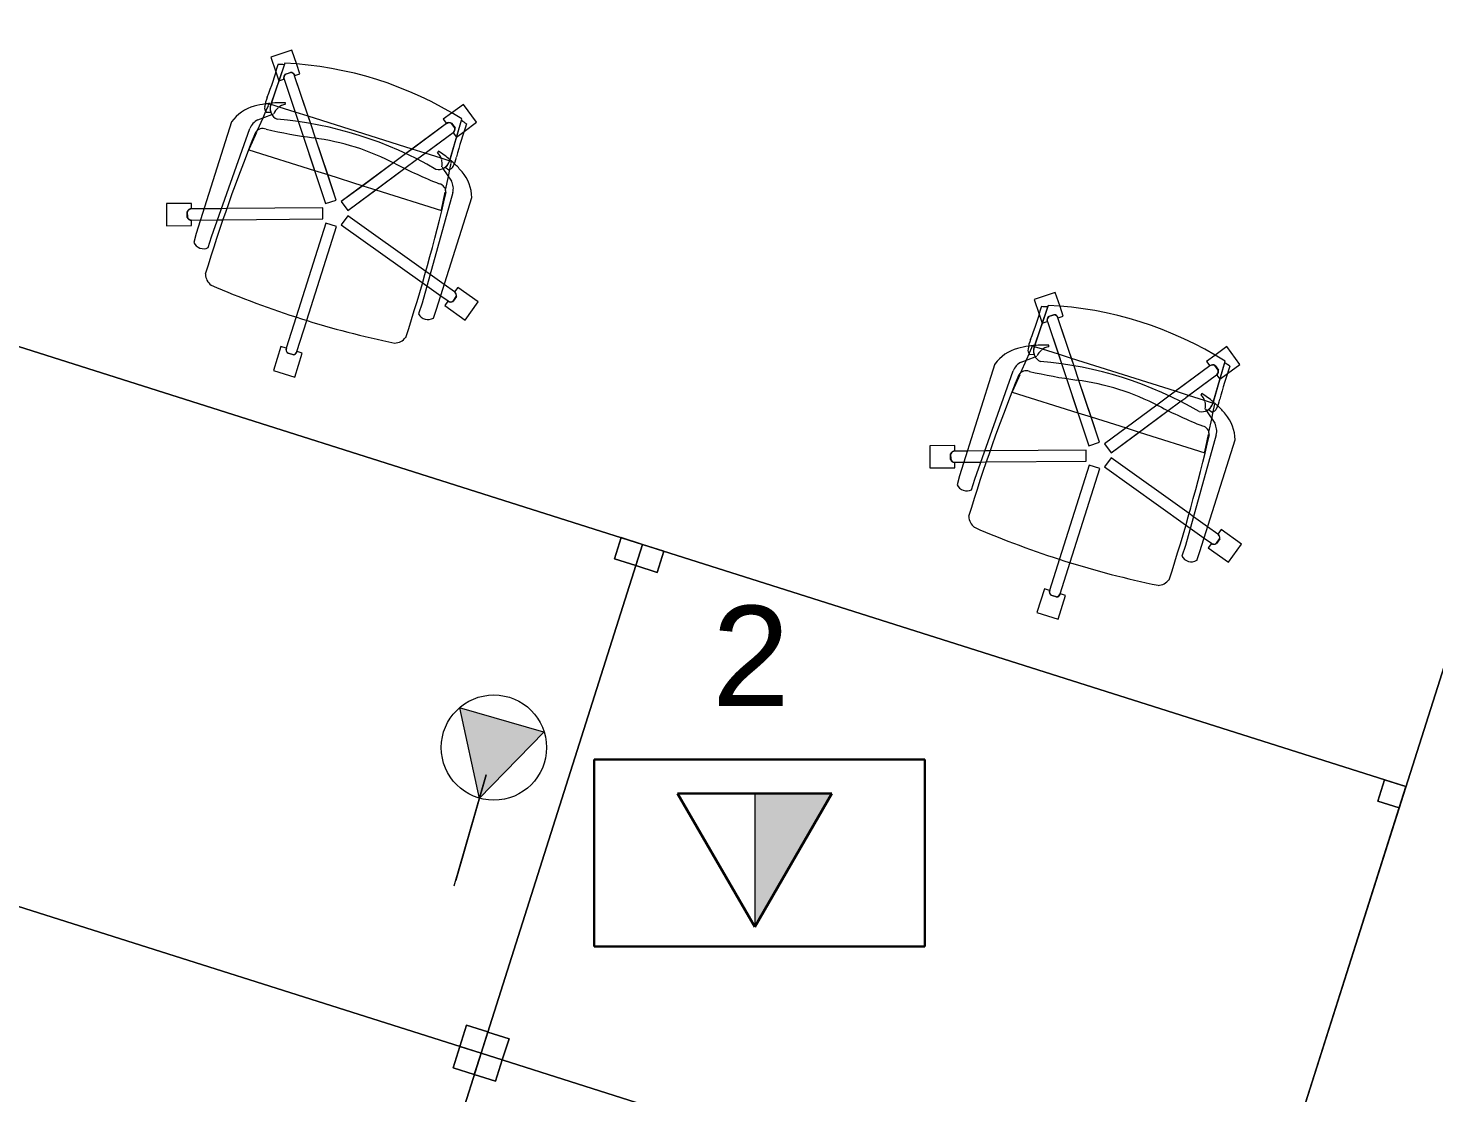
# Model space of a CAD drawing. Header units: inches. Extents: x 385 to 2249, y -1773 to -36.
# Drawn here: x 1107.2 to 1233.6, y -392.6 to -296.9 of the extents above; entities that cross this region are included whole.
import ezdxf

# ---------------------------------------------------------------- set-up
doc = ezdxf.new("R2010")
doc.units = ezdxf.units.IN
doc.header["$MEASUREMENT"] = 0
doc.layers.add('A-ANNO-NOTE', color=131, linetype='Continuous', lineweight=30)
doc.layers.add('I-FURN', color=30, linetype='Continuous', lineweight=9)
doc.styles.add('Swis721 Lt BT', font='swissl.ttf', dxfattribs={"height": 9})

# ---------------------------------------------------------------- blocks, each defined once
blk = doc.blocks.new('Rectangular Table - Rectangular Table-V77-Level 7 POWER _ SIGNAL')
at = {"layer": 'I-FURN'}
for p, q in [((-34, 24), (-36, 24)), ((-36, 24), (-36, 22)), ((-36, 22), (-36, 24)), ((-36, 24), (-34, 24)), ((36, 24), (-36, 24)), ((-36, 24), (-36, -24)), ((-36, -24), (-36, 24)), ((-36, 24), (36, 24)), ((-34, 22), (-34, 24)), ((-34, 24), (-34, 22)), ((34, 24), (34, 22)), ((36, 24), (34, 24)), ((34, 24), (36, 24)), ((34, 22), (34, 24)), ((36, 22), (36, 24)), ((36, 24), (36, 22)), ((36, -24), (36, 24)), ((36, 24), (36, -24)), ((-36, 22), (-34, 22)), ((-34, 22), (-36, 22)), ((34, 22), (36, 22)), ((36, 22), (34, 22)), ((-34, -22), (-36, -22)), ((-36, -22), (-36, -24)), ((-36, -24), (-36, -22)), ((-36, -22), (-34, -22)), ((-34, -24), (-34, -22)), ((-34, -22), (-34, -24)), ((36, -22), (34, -22)), ((34, -22), (34, -24)), ((34, -24), (34, -22)), ((34, -22), (36, -22)), ((36, -24), (36, -22)), ((36, -22), (36, -24)), ((-36, -24), (-34, -24)), ((-34, -24), (-36, -24)), ((-36, -24), (36, -24)), ((36, -24), (-36, -24)), ((34, -24), (36, -24)), ((36, -24), (34, -24))]:
    blk.add_line(p, q, dxfattribs=at)
blk = doc.blocks.new('Rectangular Table - Rectangular Table-5809075-Level 7 POWER _ SIGNAL')
at = {"layer": 'I-FURN'}
for p, q in [((-34, 24), (-36, 24)), ((-36, 24), (-36, 22)), ((-36, 22), (-36, 24)), ((-36, 24), (-34, 24)), ((36, 24), (-36, 24)), ((-36, 24), (-36, -24)), ((-36, -24), (-36, 24)), ((-36, 24), (35.7, 24)), ((-34, 22), (-34, 24)), ((-34, 24), (-34, 22)), ((34, 24), (34, 22)), ((35.7, 24), (34, 24)), ((34, 24), (35.7, 24)), ((34, 22), (34, 24)), ((36, 24), (35.7, 24)), ((35.7, 24), (36, 24)), ((35.7, 24), (36, 24)), ((36, 22), (36, 24)), ((36, 24), (36, 22)), ((36, -24), (36, 24)), ((36, 24), (36, -24)), ((-36, 22), (-34, 22)), ((-34, 22), (-36, 22)), ((34, 22), (35.7, 22)), ((35.7, 22), (34, 22)), ((35.7, 22), (36, 22)), ((36, 22), (35.7, 22)), ((-34, -22), (-36, -22)), ((-36, -22), (-36, -24)), ((-36, -24), (-36, -22)), ((-36, -22), (-34, -22)), ((-34, -24), (-34, -22)), ((-34, -22), (-34, -24)), ((35.7, -22), (34, -22)), ((34, -22), (34, -24)), ((34, -24), (34, -22)), ((34, -22), (35.7, -22)), ((36, -22), (35.7, -22)), ((35.7, -22), (36, -22)), ((36, -24), (36, -22)), ((36, -22), (36, -24)), ((-36, -24), (-34, -24)), ((-34, -24), (-36, -24)), ((-36, -24), (36, -24)), ((35.7, -24), (-36, -24)), ((34, -24), (35.7, -24)), ((35.7, -24), (34, -24)), ((35.7, -24), (36, -24)), ((36, -24), (35.7, -24)), ((36, -24), (35.7, -24))]:
    blk.add_line(p, q, dxfattribs=at)
blk = doc.blocks.new('Rectangular Table - Rectangular Table-V85-Level 7 POWER _ SIGNAL')
at = {"layer": 'I-FURN'}
for p, q in [((-34, 24), (-36, 24)), ((-36, 24), (-36, 22)), ((-36, 22), (-36, 24)), ((-36, 24), (-34, 24)), ((36, 24), (-36, 24)), ((-36, 24), (-36, -24)), ((-36, -24), (-36, 24)), ((-36, 24), (36, 24)), ((-34, 22), (-34, 24)), ((-34, 24), (-34, 22)), ((34, 24), (34, 22)), ((36, 24), (34, 24)), ((34, 24), (36, 24)), ((34, 22), (34, 24)), ((36, 22), (36, 24)), ((36, 24), (36, 22)), ((36, -24), (36, 24)), ((36, 24), (36, -24)), ((-36, 22), (-34, 22)), ((-34, 22), (-36, 22)), ((34, 22), (36, 22)), ((36, 22), (34, 22)), ((-34, -22), (-36, -22)), ((-36, -22), (-36, -24)), ((-36, -24), (-36, -22)), ((-36, -22), (-34, -22)), ((-34, -24), (-34, -22)), ((-34, -22), (-34, -24)), ((36, -22), (34, -22)), ((34, -22), (34, -24)), ((34, -24), (34, -22)), ((34, -22), (36, -22)), ((36, -24), (36, -22)), ((36, -22), (36, -24)), ((-36, -24), (-34, -24)), ((-34, -24), (-36, -24)), ((-36, -24), (36, -24)), ((36, -24), (-36, -24)), ((34, -24), (36, -24)), ((36, -24), (34, -24))]:
    blk.add_line(p, q, dxfattribs=at)
blk = doc.blocks.new('F-Haworth_Chair_X99-Seminar - X99 Advanced Seminar Chair-V87-Level 7 POWER _ SIGNAL')
at = {"layer": 'I-FURN'}
for p, q in [((-8.08, 12.82), (-9.7, 11.65)), ((-8.08, 12.82), (-9.7, 11.65)), ((-7.29, 11.74), (-8.08, 12.82)), ((-7.29, 11.74), (-8.08, 12.82)), ((8.08, 12.82), (7.29, 11.74)), ((8.08, 12.82), (7.29, 11.74)), ((9.7, 11.65), (8.08, 12.82)), ((9.7, 11.65), (8.08, 12.82)), ((-9.7, 11.65), (-8.88, 10.52)), ((-9.7, 11.65), (-8.88, 10.52)), ((-8.34, 11.52), (-8.42, 7.57)), ((-6.76, 11), (-7.29, 11.74)), ((-6.76, 11), (-7.29, 11.74)), ((7.29, 11.74), (6.76, 11)), ((7.29, 11.74), (6.76, 11)), ((8.42, 7.57), (8.34, 11.52)), ((8.88, 10.52), (9.7, 11.65)), ((8.88, 10.52), (9.7, 11.65)), ((-8.88, 10.52), (-8.38, 9.83)), ((-8.88, 10.52), (-8.38, 9.83)), ((-8.42, 7.57), (-8.34, 11.37)), ((-8.38, 9.83), (-7.99, 10.11)), ((-8.38, 9.83), (-7.99, 10.11)), ((-8, 10.58), (-7.59, 10.88)), ((-8, 10.58), (-7.59, 10.88)), ((-7.59, 10.87), (-7.99, 10.57)), ((-7.59, 10.87), (-7.99, 10.57)), ((-7.97, 10.12), (-6.14, 7.6)), ((-7.97, 10.12), (-5.57, 6.82)), ((-4.9, 7.6), (-7.16, 10.71)), ((-4.47, 7.01), (-7.16, 10.71)), ((-7.15, 10.72), (-6.76, 11)), ((-7.15, 10.72), (-6.76, 11)), ((7.16, 10.71), (4.47, 7.01)), ((7.16, 10.71), (4.9, 7.6)), ((5.95, 7.34), (7.97, 10.12)), ((6.14, 7.6), (7.97, 10.12)), ((6.76, 11), (7.15, 10.72)), ((6.76, 11), (7.15, 10.72)), ((7.59, 10.88), (8, 10.58)), ((7.59, 10.88), (8, 10.58)), ((7.99, 10.57), (7.59, 10.87)), ((7.99, 10.57), (7.59, 10.87)), ((7.99, 10.11), (8.38, 9.83)), ((7.99, 10.11), (8.38, 9.83)), ((8.34, 11.37), (8.42, 7.57)), ((8.38, 9.83), (8.88, 10.52)), ((8.38, 9.83), (8.88, 10.52)), ((-8.6, 7.6), (-8.62, 7.43)), ((-8.49, 7.6), (-8.56, 7.6)), ((-7.65, 7.6), (-8.4, 7.6)), ((-6.14, 7.6), (-7.65, 7.6)), ((-7.18, 7.99), (-7.21, 8.13)), ((-4.9, 7.6), (-6.14, 7.6)), ((-6.14, 7.6), (-5.57, 6.82)), ((4.9, 7.6), (-4.9, 7.6)), ((-4.47, 7.01), (-4.9, 7.6)), ((4.9, 7.6), (4.47, 7.01)), ((6.14, 7.6), (4.9, 7.6)), ((5.95, 7.34), (6.14, 7.6)), ((7.65, 7.6), (6.14, 7.6)), ((7.21, 8.13), (7.18, 7.99)), ((8.4, 7.6), (7.65, 7.6)), ((8.56, 7.6), (8.49, 7.6)), ((8.62, 7.43), (8.6, 7.6)), ((-9.13, 5.92), (-8.07, 6.77)), ((-8.68, 6.87), (-8.75, 6.22)), ((-8.62, 7.42), (-8.68, 6.91)), ((-8.61, 6.81), (-8.23, 6.95)), ((-8.07, 6.77), (-7.95, 6.87)), ((-5.57, 6.82), (-4.79, 5.75)), ((-5.57, 6.82), (-4.79, 5.75)), ((-3.68, 5.91), (-4.47, 7.01)), ((-3.68, 5.91), (-4.47, 7.01)), ((4.47, 7.01), (3.68, 5.91)), ((4.47, 7.01), (3.68, 5.91)), ((4.79, 5.75), (5.57, 6.82)), ((4.79, 5.75), (5.57, 6.82)), ((5.57, 6.82), (5.95, 7.33)), ((5.57, 6.82), (5.95, 7.33)), ((7.95, 6.87), (8.03, 6.81)), ((8.07, 6.77), (9.13, 5.92)), ((8.23, 6.95), (8.61, 6.81)), ((8.68, 6.87), (8.62, 7.42)), ((8.75, 6.22), (8.68, 6.87)), ((-11.32, 5.06), (-11.32, -5.48)), ((-8.75, 6.22), (-8.88, 4.99)), ((-4.79, 5.75), (-2.89, 3.12)), ((-4.79, 5.75), (-1.04, 0.58)), ((-1.65, 3.12), (-3.68, 5.91)), ((-0.23, 1.17), (-3.68, 5.91)), ((3.68, 5.91), (0.23, 1.17)), ((1.04, 0.58), (4.79, 5.75)), ((3.68, 5.91), (1.65, 3.12)), ((2.89, 3.12), (4.79, 5.75)), ((8.88, 4.99), (8.75, 6.22)), ((11.32, -5.48), (11.32, 5.06)), ((-9.92, -5.36), (-9.57, 4.97)), ((-8.9, 4.8), (-9.07, 3.2)), ((-8.88, 4.99), (-8.89, 4.91)), ((8.89, 4.91), (8.88, 4.99)), ((9.07, 3.2), (8.9, 4.8)), ((9.57, 4.97), (9.92, -5.36)), ((-9.07, 3.2), (-9.07, 3.12)), ((-9.07, 3.12), (-2.89, 3.12)), ((-2.89, 3.12), (-1.65, 3.12)), ((-2.89, 3.12), (-1.04, 0.58)), ((-1.65, 3.12), (1.65, 3.12)), ((-0.23, 1.17), (-1.65, 3.12)), ((1.65, 3.12), (0.23, 1.17)), ((1.04, 0.58), (2.89, 3.12)), ((1.65, 3.12), (2.89, 3.12)), ((2.89, 3.12), (9.07, 3.12)), ((9.07, 3.12), (9.07, 3.2)), ((-1.18, 0.14), (-9.37, -2.52)), ((-1.18, 0.14), (-9.37, -2.52)), ((-0.87, -0.81), (-1.18, 0.14)), ((-0.87, -0.81), (-1.18, 0.14)), ((-1.04, 0.58), (-0.23, 1.17)), ((-1.04, 0.58), (-0.23, 1.17)), ((0.23, 1.17), (1.04, 0.58)), ((0.23, 1.17), (1.04, 0.58)), ((1.18, 0.14), (0.87, -0.81)), ((1.18, 0.14), (0.87, -0.81)), ((9.37, -2.52), (1.18, 0.14)), ((9.37, -2.52), (1.18, 0.14)), ((-9.38, -3.57), (-0.87, -0.81)), ((-9.38, -3.57), (-0.87, -0.81)), ((-0.5, -1.08), (-0.5, -9.91)), ((0.5, -1.08), (-0.5, -1.08)), ((-0.5, -1.08), (-0.5, -9.91)), ((0.5, -1.08), (-0.5, -1.08)), ((0.5, -9.91), (0.5, -1.08)), ((0.5, -9.91), (0.5, -1.08)), ((0.87, -0.81), (9.38, -3.57)), ((0.87, -0.81), (9.38, -3.57)), ((-9.37, -2.52), (-9.83, -2.67)), ((-9.37, -2.52), (-9.83, -2.67)), ((9.83, -2.67), (9.37, -2.52)), ((9.83, -2.67), (9.37, -2.52)), ((-12.55, -3.03), (-14.69, -3.72)), ((-12.55, -3.03), (-14.69, -3.72)), ((-14.69, -3.72), (-14.08, -5.62)), ((-14.69, -3.72), (-14.08, -5.62)), ((-12.4, -3.49), (-12.55, -3.03)), ((-12.4, -3.49), (-12.55, -3.03)), ((-11.32, -3.15), (-12.4, -3.5)), ((-11.32, -3.15), (-12.4, -3.5)), ((-9.83, -2.67), (-11.32, -3.15)), ((-9.83, -2.67), (-11.32, -3.15)), ((-11.32, -4.21), (-9.86, -3.73)), ((-11.32, -4.21), (-9.86, -3.73)), ((-9.86, -3.73), (-9.38, -3.57)), ((-9.86, -3.73), (-9.38, -3.57)), ((9.38, -3.57), (9.86, -3.73)), ((9.38, -3.57), (9.86, -3.73)), ((11.32, -3.15), (9.83, -2.67)), ((11.32, -3.15), (9.83, -2.67)), ((9.86, -3.73), (11.32, -4.21)), ((9.86, -3.73), (11.32, -4.21)), ((12.4, -3.5), (11.32, -3.15)), ((12.4, -3.5), (11.32, -3.15)), ((12.55, -3.03), (12.4, -3.49)), ((12.55, -3.03), (12.4, -3.49)), ((14.69, -3.72), (12.55, -3.03)), ((14.69, -3.72), (12.55, -3.03)), ((14.08, -5.62), (14.69, -3.72)), ((14.08, -5.62), (14.69, -3.72)), ((-14.08, -5.62), (-11.94, -4.93)), ((-14.08, -5.62), (-11.94, -4.93)), ((-12.53, -4.34), (-12.69, -3.85)), ((-12.53, -4.34), (-12.69, -3.85)), ((-12.68, -3.86), (-12.52, -4.33)), ((-12.68, -3.86), (-12.52, -4.33)), ((-12.09, -4.45), (-11.32, -4.21)), ((-12.09, -4.45), (-11.32, -4.21)), ((-11.94, -4.93), (-12.09, -4.47)), ((-11.94, -4.93), (-12.09, -4.47)), ((11.32, -4.21), (12.09, -4.45)), ((11.32, -4.21), (12.09, -4.45)), ((12.09, -4.47), (11.94, -4.93)), ((12.09, -4.47), (11.94, -4.93)), ((11.94, -4.93), (14.08, -5.62)), ((11.94, -4.93), (14.08, -5.62)), ((12.52, -4.33), (12.68, -3.86)), ((12.52, -4.33), (12.68, -3.86)), ((12.69, -3.85), (12.53, -4.34)), ((12.69, -3.85), (12.53, -4.34)), ((-11.32, -5.48), (-11.3, -6.32)), ((-9.92, -6.36), (-9.92, -5.36)), ((9.92, -5.36), (9.92, -6.36)), ((11.3, -6.32), (11.32, -5.48)), ((-0.5, -9.91), (-0.5, -12.88)), ((-0.5, -9.91), (-0.5, -12.88)), ((0.5, -12.88), (0.5, -9.91)), ((0.5, -12.88), (0.5, -9.91)), ((-0.52, -12.88), (-1, -12.88)), ((-1, -12.88), (-1, -15.13)), ((-0.52, -12.88), (-1, -12.88)), ((-1, -12.88), (-1, -15.13)), ((0.26, -13.26), (-0.26, -13.26)), ((0.26, -13.26), (-0.26, -13.26)), ((-0.25, -13.25), (0.25, -13.25)), ((-0.25, -13.25), (0.25, -13.25)), ((1, -12.88), (0.52, -12.88)), ((1, -12.88), (0.52, -12.88)), ((1, -15.13), (1, -12.88)), ((1, -15.13), (1, -12.88)), ((-1, -15.13), (1, -15.13)), ((-1, -15.13), (1, -15.13))]:
    blk.add_line(p, q, dxfattribs=at)
for centre, radius, start, end in [((0, -20.29), 32.89, 75.3075, 104.696), ((-36.06, 10.03), 27.2, 355.9857, 2.5118), ((0, -20.73), 33.17, 104.5766, 105.5522), ((-7.66, 10.36), 0.407, 147.1651, 202.5827), ((-7.66, 10.36), 0.407, 147.1651, 216.8349), ((-7.64, 10.36), 0.406, 148.6199, 202.524), ((-7.64, 10.36), 0.406, 148.6199, 202.524), ((-7.66, 10.36), 0.407, 202.5827, 202.9009), ((-7.66, 10.36), 0.407, 202.9009, 216.8349), ((-7.64, 10.36), 0.406, 202.5339, 216), ((-7.64, 10.36), 0.406, 202.5339, 216), ((-7.48, 10.49), 0.407, 35.1651, 104.8349), ((-7.48, 10.49), 0.407, 35.1651, 104.8349), ((-7.49, 10.47), 0.406, 36, 103.3801), ((-7.49, 10.47), 0.406, 36, 103.3801), ((7.48, 10.49), 0.407, 75.1651, 144.8349), ((7.48, 10.49), 0.407, 75.1651, 144.8349), ((7.49, 10.47), 0.406, 76.6199, 144), ((7.49, 10.47), 0.406, 117.0479, 144), ((7.49, 10.47), 0.406, 76.6199, 117.0479), ((7.64, 10.36), 0.406, 324, 31.3801), ((7.64, 10.36), 0.406, 324, 17.9041), ((7.66, 10.36), 0.407, 323.1651, 32.8349), ((7.64, 10.36), 0.406, 17.9041, 31.3801), ((7.66, 10.36), 0.407, 323.1651, 18.9009), ((7.66, 10.36), 0.407, 18.9009, 32.8349), ((0, -20.73), 33.17, 74.4478, 75.4234), ((36.06, 10.03), 27.2, 177.4882, 184.0143), ((-5.2, 7.86), 3.74, 175.9857, 189.9064), ((-4.71, -1.15), 9.61, 113.5094, 116.0036), ((-4.71, -1.15), 9.61, 112.927, 113.3607), ((-4.71, -1.15), 9.61, 105.0666, 112.7369), ((-6.55, 6.76), 1.38, 117.0503, 145.9813), ((6.55, 6.76), 1.38, 34.0187, 62.9497), ((4.71, -1.15), 9.61, 67.2631, 74.9334), ((4.71, -1.15), 9.61, 66.6393, 67.073), ((4.71, -1.15), 9.61, 63.9964, 66.4906), ((5.2, 7.86), 3.74, 350.0936, 4.0143), ((-7.87, 3.92), 3.63, 121.9522, 161.8211), ((-4.71, -1.15), 9.61, 116.0036, 121.9522), ((-8.28, 7.33), 0.613, 189.9064, 237.4573), ((-7.37, 7.55), 1.05, 178.8214, 214.7998), ((-7.37, 7.55), 1.05, 178.8214, 264.0446), ((-6.55, 6.76), 1.38, 147.5752, 174.9122), ((0, -26.49), 33.83, 77.2285, 102.7715), ((7.37, 7.55), 1.05, 275.9554, 1.1786), ((6.55, 6.76), 1.38, 5.0878, 32.4248), ((7.37, 7.55), 1.05, 325.2002, 1.1786), ((8.28, 7.33), 0.613, 302.5427, 350.0936), ((4.71, -1.15), 9.61, 58.0478, 63.9964), ((7.87, 3.92), 3.63, 18.1789, 58.0478), ((-8.18, 4.9), 1.39, 132.8922, 177.1987), ((-8.24, 4.59), 0.763, 84.2338, 165.7662), ((-11.32, 48.08), 42.84, 274.2301, 280.0233), ((0, -15.97), 22.19, 79.9767, 100.0233), ((11.32, 48.08), 42.84, 259.9767, 265.7699), ((8.24, 4.59), 0.763, 14.2338, 95.7662), ((8.18, 4.9), 1.39, 2.8013, 47.1078), ((144.06, -7.32), 153.52, 175.4787, 180.5251), ((-144.06, -7.32), 153.52, 359.4749, 4.5213), ((-12.28, -3.88), 0.407, 107.1651, 176.8349), ((-12.28, -3.88), 0.407, 107.1651, 176.8349), ((-12.27, -3.89), 0.406, 108, 175.3801), ((-12.27, -3.89), 0.406, 161.9041, 175.3801), ((-12.27, -3.89), 0.406, 121.476, 161.9041), ((-12.27, -3.89), 0.406, 108, 121.476), ((12.28, -3.88), 0.407, 3.1651, 72.8349), ((12.28, -3.88), 0.407, 3.1651, 72.8349), ((12.27, -3.89), 0.406, 45.0479, 72), ((12.27, -3.89), 0.406, 4.6199, 72), ((12.27, -3.89), 0.406, 4.6199, 45.0479), ((-12.22, -4.09), 0.407, 219.1651, 288.8349), ((-12.22, -4.09), 0.407, 219.1651, 288.8349), ((-12.22, -4.07), 0.406, 220.6199, 274.524), ((-12.22, -4.07), 0.406, 220.6199, 288), ((-12.22, -4.07), 0.406, 274.524, 288), ((12.22, -4.07), 0.406, 252, 319.3801), ((12.22, -4.09), 0.407, 251.1651, 320.8349), ((12.22, -4.09), 0.407, 251.1651, 320.8349), ((12.22, -4.07), 0.406, 252, 265.476), ((12.22, -4.07), 0.406, 265.476, 305.9041), ((12.22, -4.07), 0.406, 305.9041, 319.3801), ((-10.58, -5.68), 0.956, 221.8901, 314.1099), ((10.58, -5.68), 0.956, 225.8901, 318.1099), ((-8.21, -8.28), 1.31, 200.0433, 249.9567), ((8.21, -8.28), 1.31, 290.0433, 339.9567), ((0, 75.01), 84.96, 264.1475, 275.8525), ((-0.11, -12.88), 0.407, 179.1651, 248.8349), ((-0.11, -12.88), 0.407, 179.1651, 248.8349), ((-0.09, -12.88), 0.406, 180, 193.476), ((-0.09, -12.88), 0.406, 180, 247.3801), ((-0.09, -12.88), 0.406, 193.476, 233.9041), ((-0.09, -12.88), 0.406, 233.9041, 247.3801), ((0.09, -12.88), 0.406, 292.6199, 360), ((0.09, -12.88), 0.406, 292.6199, 306.0959), ((0.11, -12.88), 0.407, 291.1651, 0.8349), ((0.11, -12.88), 0.407, 291.1651, 0.8349), ((0.09, -12.88), 0.406, 306.0959, 346.524), ((0.09, -12.88), 0.406, 346.524, 360)]:
    blk.add_arc(centre, radius, start, end, dxfattribs=at)
blk = doc.blocks.new('F-Haworth_Chair_X99-Seminar - X99 Advanced Seminar Chair-V88-Level 7 POWER _ SIGNAL')
at = {"layer": 'I-FURN'}
for p, q in [((-8.08, 12.82), (-9.7, 11.65)), ((-8.08, 12.82), (-9.7, 11.65)), ((-7.29, 11.74), (-8.08, 12.82)), ((-7.29, 11.74), (-8.08, 12.82)), ((8.08, 12.82), (7.29, 11.74)), ((8.08, 12.82), (7.29, 11.74)), ((9.7, 11.65), (8.08, 12.82)), ((9.7, 11.65), (8.08, 12.82)), ((-9.7, 11.65), (-8.88, 10.52)), ((-9.7, 11.65), (-8.88, 10.52)), ((-8.34, 11.52), (-8.42, 7.57)), ((-6.76, 11), (-7.29, 11.74)), ((-6.76, 11), (-7.29, 11.74)), ((7.29, 11.74), (6.76, 11)), ((7.29, 11.74), (6.76, 11)), ((8.42, 7.57), (8.34, 11.52)), ((8.88, 10.52), (9.7, 11.65)), ((8.88, 10.52), (9.7, 11.65)), ((-8.88, 10.52), (-8.38, 9.83)), ((-8.88, 10.52), (-8.38, 9.83)), ((-8.42, 7.57), (-8.34, 11.37)), ((-8.38, 9.83), (-7.99, 10.11)), ((-8.38, 9.83), (-7.99, 10.11)), ((-8, 10.58), (-7.59, 10.88)), ((-8, 10.58), (-7.59, 10.88)), ((-7.59, 10.87), (-7.99, 10.57)), ((-7.59, 10.87), (-7.99, 10.57)), ((-7.97, 10.12), (-6.14, 7.6)), ((-7.97, 10.12), (-5.57, 6.82)), ((-4.9, 7.6), (-7.16, 10.71)), ((-4.47, 7.01), (-7.16, 10.71)), ((-7.15, 10.72), (-6.76, 11)), ((-7.15, 10.72), (-6.76, 11)), ((7.16, 10.71), (4.47, 7.01)), ((7.16, 10.71), (4.9, 7.6)), ((5.57, 6.82), (7.97, 10.12)), ((6.14, 7.6), (7.97, 10.12)), ((6.76, 11), (7.15, 10.72)), ((6.76, 11), (7.15, 10.72)), ((7.59, 10.88), (8, 10.58)), ((7.59, 10.88), (8, 10.58)), ((7.99, 10.57), (7.59, 10.87)), ((7.99, 10.57), (7.59, 10.87)), ((7.99, 10.11), (8.38, 9.83)), ((7.99, 10.11), (8.38, 9.83)), ((8.34, 11.37), (8.42, 7.57)), ((8.38, 9.83), (8.88, 10.52)), ((8.38, 9.83), (8.88, 10.52)), ((-8.6, 7.6), (-8.62, 7.43)), ((-8.49, 7.6), (-8.56, 7.6)), ((-7.65, 7.6), (-8.4, 7.6)), ((-6.14, 7.6), (-7.65, 7.6)), ((-7.18, 7.99), (-7.21, 8.13)), ((-4.9, 7.6), (-6.14, 7.6)), ((-6.14, 7.6), (-5.57, 6.82)), ((4.9, 7.6), (-4.9, 7.6)), ((-4.47, 7.01), (-4.9, 7.6)), ((4.9, 7.6), (4.47, 7.01)), ((6.14, 7.6), (4.9, 7.6)), ((5.57, 6.82), (6.14, 7.6)), ((7.65, 7.6), (6.14, 7.6)), ((7.21, 8.13), (7.18, 7.99)), ((8.4, 7.6), (7.65, 7.6)), ((8.56, 7.6), (8.49, 7.6)), ((8.62, 7.43), (8.6, 7.6)), ((-9.13, 5.92), (-8.07, 6.77)), ((-8.68, 6.87), (-8.75, 6.22)), ((-8.62, 7.42), (-8.68, 6.91)), ((-8.61, 6.81), (-8.23, 6.95)), ((-8.07, 6.77), (-7.95, 6.87)), ((-5.57, 6.82), (-4.79, 5.75)), ((-5.57, 6.82), (-4.79, 5.75)), ((-3.68, 5.91), (-4.47, 7.01)), ((-3.68, 5.91), (-4.47, 7.01)), ((4.47, 7.01), (3.68, 5.91)), ((4.47, 7.01), (3.68, 5.91)), ((4.79, 5.75), (5.57, 6.82)), ((4.79, 5.75), (5.57, 6.82)), ((7.95, 6.87), (8.03, 6.81)), ((8.07, 6.77), (9.13, 5.92)), ((8.23, 6.95), (8.61, 6.81)), ((8.64, 7.21), (8.62, 7.42)), ((8.68, 6.87), (8.65, 7.18)), ((8.75, 6.22), (8.68, 6.87)), ((-11.32, 5.06), (-11.32, -5.48)), ((-8.75, 6.22), (-8.88, 4.99)), ((-4.79, 5.75), (-2.89, 3.12)), ((-4.79, 5.75), (-1.04, 0.58)), ((-1.65, 3.12), (-3.68, 5.91)), ((-0.23, 1.17), (-3.68, 5.91)), ((3.68, 5.91), (0.23, 1.17)), ((1.04, 0.58), (4.79, 5.75)), ((3.68, 5.91), (1.65, 3.12)), ((2.89, 3.12), (4.79, 5.75)), ((8.88, 4.99), (8.75, 6.22)), ((11.32, -5.48), (11.32, 5.06)), ((-9.92, -5.36), (-9.57, 4.97)), ((-8.9, 4.8), (-9.07, 3.2)), ((-8.88, 4.99), (-8.89, 4.91)), ((8.89, 4.91), (8.88, 4.99)), ((9.07, 3.2), (8.9, 4.8)), ((9.57, 4.97), (9.92, -5.36)), ((-9.07, 3.2), (-9.07, 3.12)), ((-9.07, 3.12), (-2.89, 3.12)), ((-2.89, 3.12), (-1.65, 3.12)), ((-2.89, 3.12), (-1.04, 0.58)), ((-1.65, 3.12), (1.65, 3.12)), ((-0.23, 1.17), (-1.65, 3.12)), ((1.65, 3.12), (0.23, 1.17)), ((1.04, 0.58), (2.89, 3.12)), ((1.65, 3.12), (2.89, 3.12)), ((2.89, 3.12), (9.07, 3.12)), ((9.07, 3.12), (9.07, 3.2)), ((-1.18, 0.14), (-9.37, -2.52)), ((-1.18, 0.14), (-9.37, -2.52)), ((-0.87, -0.81), (-1.18, 0.14)), ((-0.87, -0.81), (-1.18, 0.14)), ((-1.04, 0.58), (-0.23, 1.17)), ((-1.04, 0.58), (-0.23, 1.17)), ((0.23, 1.17), (1.04, 0.58)), ((0.23, 1.17), (1.04, 0.58)), ((1.18, 0.14), (0.87, -0.81)), ((1.18, 0.14), (0.87, -0.81)), ((9.37, -2.52), (1.18, 0.14)), ((9.37, -2.52), (1.18, 0.14)), ((-9.38, -3.57), (-0.87, -0.81)), ((-9.38, -3.57), (-0.87, -0.81)), ((-0.5, -1.08), (-0.5, -9.91)), ((0.5, -1.08), (-0.5, -1.08)), ((-0.5, -1.08), (-0.5, -9.91)), ((0.5, -1.08), (-0.5, -1.08)), ((0.5, -9.91), (0.5, -1.08)), ((0.5, -9.91), (0.5, -1.08)), ((0.87, -0.81), (9.38, -3.57)), ((0.87, -0.81), (9.38, -3.57)), ((-9.37, -2.52), (-9.83, -2.67)), ((-9.37, -2.52), (-9.83, -2.67)), ((9.83, -2.67), (9.37, -2.52)), ((9.83, -2.67), (9.37, -2.52)), ((-12.55, -3.03), (-14.69, -3.72)), ((-12.55, -3.03), (-14.69, -3.72)), ((-14.69, -3.72), (-14.08, -5.62)), ((-14.69, -3.72), (-14.08, -5.62)), ((-12.4, -3.49), (-12.55, -3.03)), ((-12.4, -3.49), (-12.55, -3.03)), ((-11.32, -3.15), (-12.4, -3.5)), ((-11.32, -3.15), (-12.4, -3.5)), ((-9.83, -2.67), (-11.32, -3.15)), ((-9.83, -2.67), (-11.32, -3.15)), ((-11.32, -4.21), (-9.86, -3.73)), ((-11.32, -4.21), (-9.86, -3.73)), ((-9.86, -3.73), (-9.38, -3.57)), ((-9.86, -3.73), (-9.38, -3.57)), ((9.38, -3.57), (9.86, -3.73)), ((9.38, -3.57), (9.86, -3.73)), ((11.32, -3.15), (9.83, -2.67)), ((11.32, -3.15), (9.83, -2.67)), ((9.86, -3.73), (11.32, -4.21)), ((9.86, -3.73), (11.32, -4.21)), ((12.4, -3.5), (11.32, -3.15)), ((12.4, -3.5), (11.32, -3.15)), ((12.55, -3.03), (12.4, -3.49)), ((12.55, -3.03), (12.4, -3.49)), ((14.69, -3.72), (12.55, -3.03)), ((14.69, -3.72), (12.55, -3.03)), ((14.08, -5.62), (14.69, -3.72)), ((14.08, -5.62), (14.69, -3.72)), ((-14.08, -5.62), (-11.94, -4.93)), ((-14.08, -5.62), (-11.94, -4.93)), ((-12.53, -4.34), (-12.69, -3.85)), ((-12.53, -4.34), (-12.69, -3.85)), ((-12.68, -3.86), (-12.52, -4.33)), ((-12.68, -3.86), (-12.52, -4.33)), ((-12.09, -4.45), (-11.32, -4.21)), ((-12.09, -4.45), (-11.32, -4.21)), ((-11.94, -4.93), (-12.09, -4.47)), ((-11.94, -4.93), (-12.09, -4.47)), ((11.32, -4.21), (12.09, -4.45)), ((11.32, -4.21), (12.09, -4.45)), ((12.09, -4.47), (11.94, -4.93)), ((12.09, -4.47), (11.94, -4.93)), ((11.94, -4.93), (14.08, -5.62)), ((11.94, -4.93), (14.08, -5.62)), ((12.52, -4.33), (12.68, -3.86)), ((12.52, -4.33), (12.68, -3.86)), ((12.69, -3.85), (12.53, -4.34)), ((12.69, -3.85), (12.53, -4.34)), ((-11.32, -5.48), (-11.3, -6.32)), ((-9.92, -6.36), (-9.92, -5.36)), ((9.92, -5.36), (9.92, -6.36)), ((11.3, -6.32), (11.32, -5.48)), ((-0.5, -9.91), (-0.5, -12.88)), ((-0.5, -9.91), (-0.5, -12.88)), ((0.5, -12.88), (0.5, -9.94)), ((0.5, -12.88), (0.5, -9.94)), ((-0.52, -12.88), (-1, -12.88)), ((-1, -12.88), (-1, -15.13)), ((-0.52, -12.88), (-1, -12.88)), ((-1, -12.88), (-1, -15.13)), ((0.26, -13.26), (-0.26, -13.26)), ((0.26, -13.26), (-0.26, -13.26)), ((-0.25, -13.25), (0.25, -13.25)), ((-0.25, -13.25), (0.25, -13.25)), ((1, -12.88), (0.52, -12.88)), ((1, -12.88), (0.52, -12.88)), ((1, -15.13), (1, -12.88)), ((1, -15.13), (1, -12.88)), ((-1, -15.13), (1, -15.13)), ((-1, -15.13), (1, -15.13))]:
    blk.add_line(p, q, dxfattribs=at)
for centre, radius, start, end in [((0, -20.29), 32.89, 75.3075, 104.696), ((-36.06, 10.03), 27.2, 355.9857, 2.5118), ((0, -20.73), 33.17, 104.5766, 105.5522), ((-7.66, 10.36), 0.407, 147.1651, 216.8349), ((-7.66, 10.36), 0.407, 161.0991, 216.8349), ((-7.66, 10.36), 0.407, 147.1651, 161.0991), ((-7.64, 10.36), 0.406, 148.6199, 216), ((-7.64, 10.36), 0.406, 148.6199, 216), ((-7.48, 10.49), 0.407, 90.9009, 104.8349), ((-7.48, 10.49), 0.407, 35.1651, 104.8349), ((-7.49, 10.47), 0.406, 36, 103.3801), ((-7.49, 10.47), 0.406, 36, 103.3801), ((-7.48, 10.49), 0.407, 35.1651, 90.9009), ((7.48, 10.49), 0.407, 75.1651, 144.8349), ((7.48, 10.49), 0.407, 75.1651, 144.8349), ((7.49, 10.47), 0.406, 76.6199, 144), ((7.49, 10.47), 0.406, 117.0479, 144), ((7.49, 10.47), 0.406, 76.6199, 117.0479), ((7.64, 10.36), 0.406, 324, 31.3801), ((7.64, 10.36), 0.406, 324, 17.9041), ((7.66, 10.36), 0.407, 323.1651, 32.8349), ((7.66, 10.36), 0.407, 323.1651, 32.8349), ((7.64, 10.36), 0.406, 17.9041, 31.3801), ((0, -20.73), 33.17, 74.4478, 75.4234), ((36.06, 10.03), 27.2, 177.4882, 184.0143), ((-5.2, 7.86), 3.74, 175.9857, 189.9064), ((-4.71, -1.15), 9.61, 113.5094, 116.0036), ((-4.71, -1.15), 9.61, 105.0666, 112.7369), ((-6.55, 6.76), 1.38, 117.0503, 145.9813), ((6.55, 6.76), 1.38, 34.0187, 62.9497), ((4.71, -1.15), 9.61, 67.2631, 74.9334), ((4.71, -1.15), 9.61, 66.6393, 67.073), ((4.71, -1.15), 9.61, 63.9964, 66.4906), ((5.2, 7.86), 3.74, 350.0936, 4.0143), ((-7.87, 3.92), 3.63, 121.9522, 161.8211), ((-4.71, -1.15), 9.61, 116.0036, 121.9522), ((-8.28, 7.33), 0.613, 189.9064, 237.4573), ((-7.37, 7.55), 1.05, 178.8214, 214.7998), ((-7.37, 7.55), 1.05, 178.8214, 264.0446), ((-6.55, 6.76), 1.38, 147.5752, 174.9122), ((0, -26.49), 33.83, 77.2285, 102.7715), ((7.37, 7.55), 1.05, 275.9554, 1.1786), ((6.55, 6.76), 1.38, 9.3471, 32.4248), ((6.55, 6.76), 1.38, 5.0878, 7.6943), ((7.37, 7.55), 1.05, 325.2002, 1.1786), ((8.28, 7.33), 0.613, 302.5427, 350.0936), ((4.71, -1.15), 9.61, 58.0478, 63.9964), ((7.87, 3.92), 3.63, 18.1789, 58.0478), ((-8.18, 4.9), 1.39, 132.8922, 177.1987), ((-8.24, 4.59), 0.763, 84.2338, 165.7662), ((-11.32, 48.08), 42.84, 274.2301, 280.0233), ((0, -15.97), 22.19, 79.9767, 100.0233), ((11.32, 48.08), 42.84, 259.9767, 265.7699), ((8.24, 4.59), 0.763, 14.2338, 95.7662), ((8.18, 4.9), 1.39, 2.8013, 47.1078), ((144.06, -7.32), 153.52, 175.4787, 180.5251), ((-144.06, -7.32), 153.52, 359.4749, 4.5213), ((-12.28, -3.88), 0.407, 107.1651, 176.8349), ((-12.28, -3.88), 0.407, 107.1651, 176.8349), ((-12.27, -3.89), 0.406, 108, 175.3801), ((-12.27, -3.89), 0.406, 161.9041, 175.3801), ((-12.27, -3.89), 0.406, 121.476, 161.9041), ((-12.27, -3.89), 0.406, 108, 121.476), ((12.28, -3.88), 0.407, 3.1651, 72.8349), ((12.28, -3.88), 0.407, 3.1651, 72.8349), ((12.27, -3.89), 0.406, 45.0479, 72), ((12.27, -3.89), 0.406, 4.6199, 72), ((12.27, -3.89), 0.406, 4.6199, 45.0479), ((-12.22, -4.09), 0.407, 219.1651, 288.8349), ((-12.22, -4.09), 0.407, 219.1651, 288.8349), ((-12.22, -4.07), 0.406, 220.6199, 274.524), ((-12.22, -4.07), 0.406, 220.6199, 288), ((-12.22, -4.07), 0.406, 274.524, 288), ((12.22, -4.07), 0.406, 252, 319.3801), ((12.22, -4.09), 0.407, 251.1651, 320.8349), ((12.22, -4.09), 0.407, 251.1651, 320.8349), ((12.22, -4.07), 0.406, 252, 265.476), ((12.22, -4.07), 0.406, 265.476, 305.9041), ((12.22, -4.07), 0.406, 305.9041, 319.3801), ((-10.58, -5.68), 0.956, 221.8901, 314.1099), ((10.58, -5.68), 0.956, 225.8901, 318.1099), ((-8.21, -8.28), 1.31, 200.0433, 249.9567), ((8.21, -8.28), 1.31, 290.0433, 339.9567), ((0, 75.01), 84.96, 264.1475, 275.8525), ((-0.11, -12.88), 0.407, 179.1651, 248.8349), ((-0.11, -12.88), 0.407, 179.1651, 248.8349), ((-0.09, -12.88), 0.406, 180, 193.476), ((-0.09, -12.88), 0.406, 180, 247.3801), ((-0.09, -12.88), 0.406, 193.476, 233.9041), ((-0.09, -12.88), 0.406, 233.9041, 247.3801), ((0.09, -12.88), 0.406, 292.6199, 360), ((0.09, -12.88), 0.406, 292.6199, 306.0959), ((0.11, -12.88), 0.407, 291.1651, 0.8349), ((0.11, -12.88), 0.407, 291.1651, 0.8349), ((0.09, -12.88), 0.406, 306.0959, 346.524), ((0.09, -12.88), 0.406, 346.524, 360)]:
    blk.add_arc(centre, radius, start, end, dxfattribs=at)

msp = doc.modelspace()

# ---------------------------------------------------------------- hatches: boundary and pattern name
at = {"layer": 'A-ANNO-NOTE', "lineweight": 9}
for points in [[(1147.76, -366.12), (1153.57, -360.17), (1145.98, -357.99)], [(1172.52, -377.67), (1179.44, -365.67), (1172.52, -365.67)]]:
    msp.add_hatch(color=256, dxfattribs=at).paths.add_polyline_path(points, flags=0)

# ---------------------------------------------------------------- linework, layer by layer
for p, q in [((1153.57, -360.17), (1145.98, -357.99)), ((1145.98, -357.99), (1147.76, -366.12)), ((1147.76, -366.12), (1153.57, -360.17)), ((1145.51, -373.98), (1148.37, -364.01)), ((1148.37, -364.01), (1145.64, -373.52)), ((1148.37, -364.01), (1146.94, -368.99)), ((1172.52, -365.67), (1172.52, -377.67)), ((1172.52, -377.67), (1179.44, -365.67)), ((1179.44, -365.67), (1172.52, -365.67))]:
    msp.add_line(p, q, dxfattribs=at)
at = {"layer": 'A-ANNO-NOTE'}
for p, q in [((1158.08, -362.62), (1187.8, -362.62)), ((1158.08, -379.43), (1158.08, -362.62)), ((1187.8, -362.62), (1187.8, -379.43)), ((1165.59, -365.67), (1179.44, -365.67)), ((1172.52, -377.67), (1165.59, -365.67)), ((1179.44, -365.67), (1172.52, -377.67)), ((1187.8, -379.43), (1158.08, -379.43))]:
    msp.add_line(p, q, dxfattribs=at)
at = {"layer": 'A-ANNO-NOTE', "lineweight": 9}
msp.add_circle((1149.07, -361.55), 4.73, dxfattribs=at)

# ---------------------------------------------------------------- block references
at = {"layer": 'I-FURN'}
for name, p, rotation in [('F-Haworth_Chair_X99-Seminar - X99 Advanced Seminar Chair-V88-Level 7 POWER _ SIGNAL', (1134.76, -313.51), 342.4804156678563), ('F-Haworth_Chair_X99-Seminar - X99 Advanced Seminar Chair-V87-Level 7 POWER _ SIGNAL', (1203.39, -335.29), 342.4804156678563), ('Rectangular Table - Rectangular Table-V77-Level 7 POWER _ SIGNAL', (1120.86, -355.27), 342.3961865743623), ('Rectangular Table - Rectangular Table-5809075-Level 7 POWER _ SIGNAL', (1250.27, -383.9), 252.3961865743624), ('Rectangular Table - Rectangular Table-V85-Level 7 POWER _ SIGNAL', (1189.49, -377.05), 162.3961865743622), ('Rectangular Table - Rectangular Table-V85-Level 7 POWER _ SIGNAL', (1106.34, -401.03), 342.3961865743622), ('Rectangular Table - Rectangular Table-V77-Level 7 POWER _ SIGNAL', (1174.97, -422.8), 162.3961865743623)]:
    msp.add_blockref(name, p, dxfattribs=dict(at, rotation=rotation))

# ---------------------------------------------------------------- texts
at = {"layer": 'A-ANNO-NOTE', "lineweight": 9, "insert": (1168.68, -348.8), "char_height": 9, "width": 8.181, "attachment_point": 1, "style": 'Swis721 Lt BT'}
msp.add_mtext('2', dxfattribs=at)

doc.saveas('drawing.dxf')
